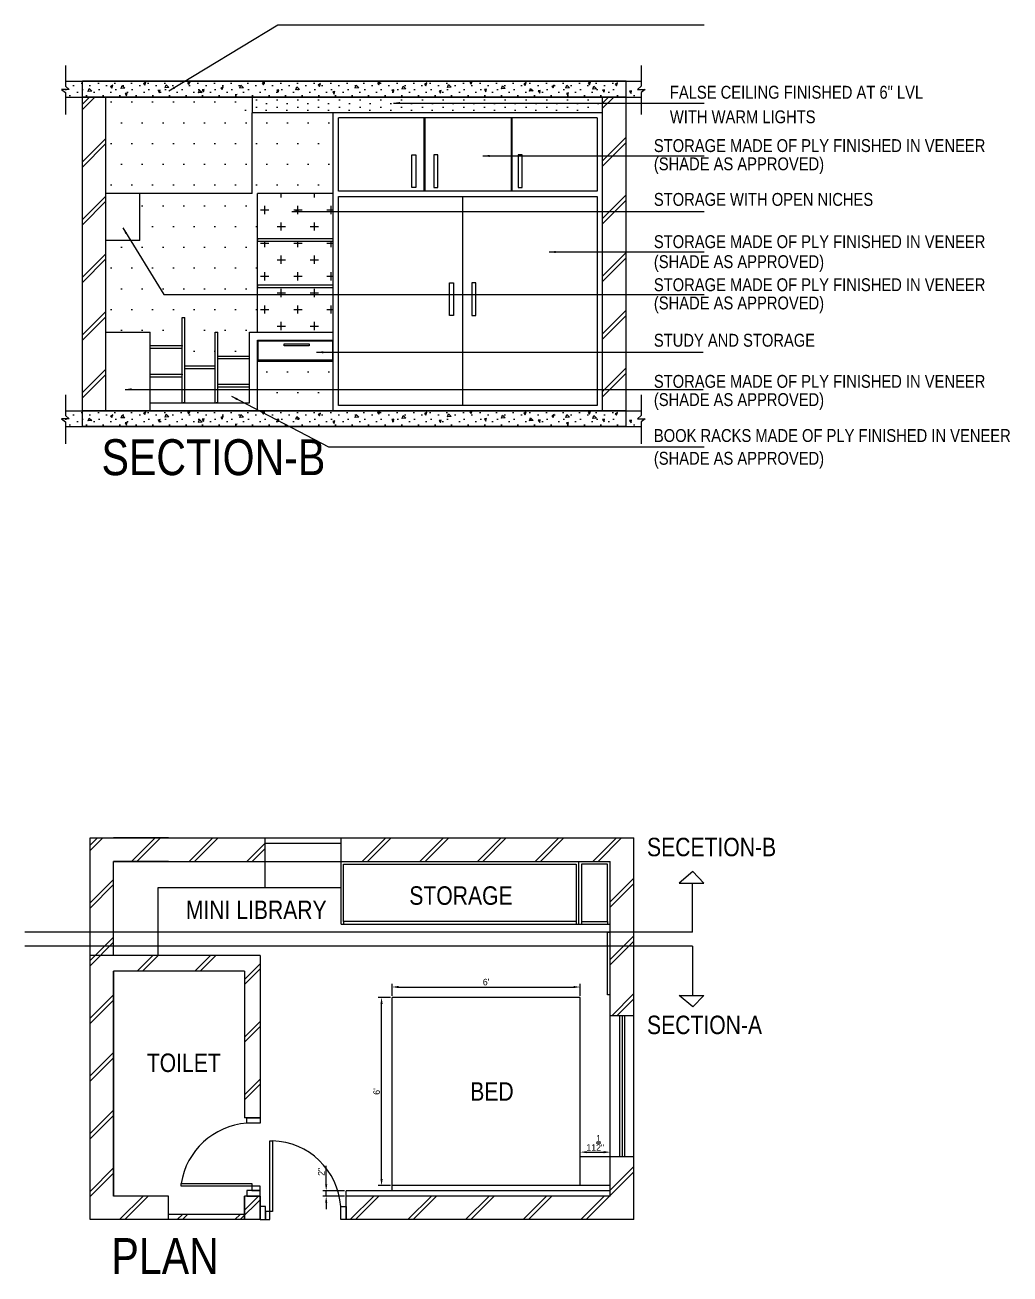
# Model space of a CAD drawing. Header units: millimetres. Extents: x 2862 to 4438, y 133 to 1198.
# Drawn here: x 2888 to 3264.9, y 234.4 to 712.1 of the extents above; entities that cross this region are included whole.
import ezdxf

# ---------------------------------------------------------------- set-up
doc = ezdxf.new("R2010")
doc.units = ezdxf.units.MM
doc.layers.add('TXT', color=7, linetype='Continuous', lineweight=25)
doc.styles.add('stylus BT', font='swissc.ttf')
doc.dimstyles.new('ISO-25', dxfattribs={"dimtxt": 2.5, "dimasz": 2.5, "dimexe": 1.25, "dimexo": 0.625, "dimtad": 1, "dimlunit": 4, "dimtxsty": 'Standard', "dimcen": 2.5, "dimadec": 0, "dimazin": 0, "dimtfac": 1, "dimtmove": 0, "dimatfit": 3, "dimfxl": 1, "dimarcsym": 0})
pattern_1 = [(0, (593.8116, 329.4964), (3.175, 6.35), [0, -6.35])]
pattern_2 = [(0, (584.0765, 330.833), (3.175, 6.35), [0, -6.35])]
pattern_3 = [(0, (585.95, 331.768), (3.175, 6.35), [0, -6.35])]
pattern_4 = [(0, (582.437, 333.372), (3.175, 6.35), [0, -6.35])]
pattern_5 = [(0, (585.649, 334.2406), (3.175, 6.35), [0, -6.35])]
pattern_6 = [(0, (593.8116, 203.4964), (3.175, 6.35), [0, -6.35])]
pattern_7 = [(0, (584.0765, 204.833), (3.175, 6.35), [0, -6.35])]
pattern_8 = [(0, (585.95, 205.768), (3.175, 6.35), [0, -6.35])]
pattern_9 = [(0, (582.437, 207.372), (3.175, 6.35), [0, -6.35])]
pattern_10 = [(0, (585.649, 208.2406), (3.175, 6.35), [0, -6.35])]

# ---------------------------------------------------------------- blocks, each defined once
blk = doc.blocks.new('DOOR')
for points in [[(2981.76, 285.3), (2982.76, 285.3), (2982.76, 258.24), (2981.76, 258.24)], [(2977.96, 255.15), (2980.11, 255.15), (2980.11, 260.22), (2977.96, 260.22)], [(2980.11, 255.15), (2981.76, 255.15), (2981.76, 258.24), (2980.11, 258.24)], [(3010.96, 255.15), (3008.82, 255.15), (3008.82, 260.22), (3010.96, 260.22)]]:
    blk.add_lwpolyline(points, close=True)
blk.add_arc((2981.92, 258.34), 26.97, 3.989, 88.206)
blk = doc.blocks.new('*D27')
at = {"color": 0, "lineweight": -2}
for p, q in [((3027.84, 340.15), (3023.22, 340.15)), ((3024.47, 270.65), (3024.47, 337.65)), ((3027.84, 268.15), (3023.22, 268.15))]:
    blk.add_line(p, q, dxfattribs=at)
at = {"color": 0}
for points in [[(3024.05, 337.65), (3024.88, 337.65), (3024.47, 340.15)], [(3024.05, 270.65), (3024.88, 270.65), (3024.47, 268.15)]]:
    blk.add_solid(points, dxfattribs=at)
at = {"layer": 'Defpoints', "color": 0}
for p in [(3024.47, 340.15), (3028.46, 340.15), (3028.46, 268.15)]:
    blk.add_point(p, dxfattribs=at)
at = {"color": 0, "insert": (3022.59, 304.15), "char_height": 2.5, "attachment_point": 5, "rotation": 90}
blk.add_mtext("6'", dxfattribs=at)
blk = doc.blocks.new('*D28')
at = {"color": 0, "lineweight": -2}
for p, q in [((3028.46, 340.77), (3028.46, 345.37)), ((3030.96, 344.12), (3097.96, 344.12)), ((3100.46, 340.77), (3100.46, 345.37))]:
    blk.add_line(p, q, dxfattribs=at)
at = {"color": 0}
for points in [[(3030.96, 344.54), (3030.96, 343.7), (3028.46, 344.12)], [(3097.96, 344.54), (3097.96, 343.7), (3100.46, 344.12)]]:
    blk.add_solid(points, dxfattribs=at)
at = {"layer": 'Defpoints', "color": 0}
for p in [(3100.46, 344.12), (3028.46, 340.15), (3100.46, 340.15)]:
    blk.add_point(p, dxfattribs=at)
at = {"color": 0, "insert": (3064.46, 346), "char_height": 2.5, "attachment_point": 5}
blk.add_mtext("6'", dxfattribs=at)
blk = doc.blocks.new('*D29')
at = {"color": 0, "lineweight": -2}
for p, q in [((3100.46, 279.77), (3100.46, 282.21)), ((3111.96, 279.77), (3111.96, 282.21)), ((3102.96, 280.96), (3109.46, 280.96))]:
    blk.add_line(p, q, dxfattribs=at)
at = {"color": 0}
for points in [[(3102.96, 281.37), (3102.96, 280.54), (3100.46, 280.96)], [(3109.46, 281.37), (3109.46, 280.54), (3111.96, 280.96)]]:
    blk.add_solid(points, dxfattribs=at)
at = {"layer": 'Defpoints', "color": 0}
for p in [(3100.46, 279.15), (3111.96, 280.96), (3111.96, 279.15)]:
    blk.add_point(p, dxfattribs=at)
at = {"color": 0, "insert": (3106.21, 284.5), "char_height": 2.5, "attachment_point": 5}
blk.add_mtext('11{\\H1.000000x;\\S1/2;}"', dxfattribs=at)
blk = doc.blocks.new('*D30')
at = {"color": 0, "lineweight": -2}
for p, q in [((3003.28, 268.65), (3003.28, 275.73)), ((3010.34, 266.15), (3002.03, 266.15)), ((3010.34, 264.15), (3002.03, 264.15)), ((3003.28, 264.15), (3003.28, 266.15)), ((3003.28, 261.65), (3003.28, 259.15))]:
    blk.add_line(p, q, dxfattribs=at)
at = {"color": 0}
for points in [[(3002.86, 268.65), (3003.69, 268.65), (3003.28, 266.15)], [(3002.86, 261.65), (3003.69, 261.65), (3003.28, 264.15)]]:
    blk.add_solid(points, dxfattribs=at)
at = {"layer": 'Defpoints', "color": 0}
for p in [(3003.28, 266.15), (3010.96, 266.15), (3010.96, 264.15)]:
    blk.add_point(p, dxfattribs=at)
at = {"color": 0, "insert": (3001.4, 273.44), "char_height": 2.5, "attachment_point": 5, "rotation": 90}
blk.add_mtext('2"', dxfattribs=at)

msp = doc.modelspace()

# ---------------------------------------------------------------- hatches: boundary and pattern name
h = msp.add_hatch()
h.set_pattern_fill('DOTS', color=256, scale=4, style=0)
h.set_pattern_definition(pattern_3)
h.paths.add_polyline_path([(2903.567, 693.334), (2903.567, 688.653), (2904.927, 687.39), (2902.005, 687.39), (2902.081, 687.334), (3115.948, 687.334), (3115.948, 689.046), (3117.511, 690.193), (3114.588, 690.193), (3115.948, 691.455), (3115.948, 693.334)])
h = msp.add_hatch()
h.set_pattern_fill('DOTS', color=256, scale=4, style=0)
h.set_pattern_definition(pattern_3)
h.paths.add_polyline_path([(2903.567, 693.334), (2903.567, 688.653), (2904.927, 687.39), (2902.005, 687.39), (2902.081, 687.334), (3115.948, 687.334), (3115.948, 689.046), (3117.511, 690.193), (3114.588, 690.193), (3115.948, 691.455), (3115.948, 693.334)])
h = msp.add_hatch()
h.set_pattern_fill('DOTS', color=256, scale=4, style=0)
h.set_pattern_definition(pattern_5)
h.paths.add_polyline_path([(2903.567, 695.807), (2903.567, 689.807), (3115.647, 689.807), (3115.647, 691.519), (3117.21, 692.665), (3114.287, 692.665), (3115.647, 693.928), (3115.647, 695.807)])
h = msp.add_hatch()
h.set_pattern_fill('DOTS', color=256, scale=4, style=0)
h.set_pattern_definition(pattern_5)
h.paths.add_polyline_path([(2903.567, 695.807), (2903.567, 689.807), (3115.647, 689.807), (3115.647, 691.519), (3117.21, 692.665), (3114.287, 692.665), (3115.647, 693.928), (3115.647, 695.807)])
h = msp.add_hatch()
h.set_pattern_fill('DOTS', color=256, scale=4, style=0)
h.set_pattern_definition(pattern_4)
h.paths.add_polyline_path([(2903.567, 694.938), (2903.567, 688.938), (3112.435, 688.938), (3112.435, 690.65), (3113.998, 691.797), (3111.075, 691.797), (3112.435, 693.059), (3112.435, 694.938)])
h = msp.add_hatch()
h.set_pattern_fill('DOTS', color=256, scale=4, style=0)
h.set_pattern_definition(pattern_4)
h.paths.add_polyline_path([(2903.567, 694.938), (2903.567, 688.938), (3112.435, 688.938), (3112.435, 690.65), (3113.998, 691.797), (3111.075, 691.797), (3112.435, 693.059), (3112.435, 694.938)])
h = msp.add_hatch()
h.set_pattern_fill('DOTS', color=256, scale=4, style=0)
h.set_pattern_definition(pattern_2)
h.paths.add_polyline_path([(2903.567, 692.399), (2903.567, 688.653), (2904.927, 687.39), (2902.005, 687.39), (2903.356, 686.399), (3114.075, 686.399), (3114.075, 688.111), (3115.637, 689.257), (3112.715, 689.257), (3114.075, 690.52), (3114.075, 692.399)])
h = msp.add_hatch()
h.set_pattern_fill('DOTS', color=256, scale=4, style=0)
h.set_pattern_definition(pattern_2)
h.paths.add_polyline_path([(2903.567, 692.399), (2903.567, 688.653), (2904.927, 687.39), (2902.005, 687.39), (2903.356, 686.399), (3114.075, 686.399), (3114.075, 688.111), (3115.637, 689.257), (3112.715, 689.257), (3114.075, 690.52), (3114.075, 692.399)])
h = msp.add_hatch()
h.set_pattern_fill('DOTS', color=256, scale=4, style=0)
h.set_pattern_definition(pattern_1)
h.paths.add_polyline_path([(3123.81, 685.063), (3123.81, 686.774), (3125.372, 687.921), (3122.45, 687.921), (3123.81, 689.183), (3123.81, 691.063), (2903.567, 691.063), (2903.567, 689.183), (2904.927, 687.921), (2902.005, 687.921), (2903.567, 686.774), (2903.567, 685.063)])
h = msp.add_hatch()
h.set_pattern_fill('DOTS', color=256, scale=4, style=0)
h.set_pattern_definition(pattern_1)
h.paths.add_polyline_path([(3123.81, 685.063), (3123.81, 686.774), (3125.372, 687.921), (3122.45, 687.921), (3123.81, 689.183), (3123.81, 691.063), (2903.567, 691.063), (2903.567, 689.183), (2904.927, 687.921), (2902.005, 687.921), (2903.567, 686.774), (2903.567, 685.063)])
h = msp.add_hatch()
h.set_pattern_fill('JIS_LC_8A', color=256, scale=2, style=0)
h.paths.add_polyline_path([(2918.993, 684.532), (2909.993, 684.532), (2909.993, 564.532), (2918.993, 564.532)])
h.paths.add_polyline_path([(3117.993, 684.532), (3108.993, 684.532), (3108.993, 564.532), (3117.993, 564.532)])
h = msp.add_hatch()
h.set_pattern_fill('DOTS', color=256, scale=5, style=0)
h.paths.add_polyline_path([(2974.993, 647.588), (2974.993, 678.532), (2974.993, 684.532), (2918.993, 684.532), (2918.993, 647.588)])
h.paths.add_polyline_path([(2976.993, 647.588), (3005.993, 647.588), (3005.993, 678.532), (2974.993, 678.532), (2974.993, 647.588), (2931.993, 647.588), (2931.993, 629.588), (2918.993, 629.588), (2918.993, 594.532), (2935.993, 594.532), (2935.993, 589.335), (2948.16, 589.335), (2948.16, 600.236), (2949.16, 600.236), (2949.16, 581.62), (2960.827, 581.62), (2960.827, 594.532), (2961.827, 594.532), (2961.827, 585.335), (2973.993, 585.335), (2973.993, 594.532), (2976.993, 594.532)])
h = msp.add_hatch()
h.set_pattern_fill('DOTS', color=256, scale=5, style=0)
h.set_pattern_definition([(0, (0, 0.873), (3.96875, 7.9375), [0, -7.9375])])
h.paths.add_polyline_path([(3108.993, 685.405), (2974.993, 685.405), (2974.993, 679.405), (3005.993, 679.405), (3108.993, 679.405)])
h = msp.add_hatch()
h.set_pattern_fill('DOTS', color=256, scale=5, style=0)
h.set_pattern_definition([(0, (3.825, -0.534), (3.96875, 7.9375), [0, -7.9375])])
h.paths.add_polyline_path([(3112.819, 683.998), (2978.819, 683.998), (2978.819, 677.998), (3009.819, 677.998), (3112.819, 677.998)])
h = msp.add_hatch()
h.set_pattern_fill('DOTS', color=256, scale=5, style=0)
h.set_pattern_definition([(0, (-4.172, -3.147), (3.96875, 7.9375), [0, -7.9375])])
h.paths.add_polyline_path([(3104.821, 681.385), (2970.821, 681.385), (2970.821, 675.385), (3001.821, 675.385), (3104.821, 675.385)])
h = msp.add_hatch()
h.set_pattern_fill('DOTS', color=256, scale=5, style=0)
h.set_pattern_definition([(0, (0, -1.941), (3.96875, 7.9375), [0, -7.9375])])
h.paths.add_polyline_path([(3108.993, 682.591), (2974.993, 682.591), (2974.993, 676.591), (3005.993, 676.591), (3108.993, 676.591)])
h = msp.add_hatch()
h.set_pattern_fill('CROSS', color=256, style=0)
h.paths.add_polyline_path([(3005.993, 647.588), (2976.993, 647.588), (2976.993, 630.403), (3005.993, 630.403)])
h.paths.add_polyline_path([(3005.993, 629.403), (2976.993, 629.403), (2976.993, 612.718), (3005.993, 612.718)])
h.paths.add_polyline_path([(3005.993, 611.718), (2976.993, 611.718), (2976.993, 594.532), (3005.993, 594.532)])
h = msp.add_hatch()
h.set_pattern_fill('DOTS', color=256, scale=5, style=0)
h.paths.add_polyline_path([(2976.993, 583.545), (2976.993, 564.532), (3005.993, 564.532), (3005.993, 583.545)])
h = msp.add_hatch()
h.set_pattern_fill('DOTS', color=256, scale=4, style=0)
h.set_pattern_definition(pattern_10)
h.paths.add_polyline_path([(2903.567, 569.807), (2903.567, 563.807), (3115.647, 563.807), (3115.647, 565.519), (3117.21, 566.665), (3114.287, 566.665), (3115.647, 567.928), (3115.647, 569.807)])
h = msp.add_hatch()
h.set_pattern_fill('DOTS', color=256, scale=4, style=0)
h.set_pattern_definition(pattern_10)
h.paths.add_polyline_path([(2903.567, 569.807), (2903.567, 563.807), (3115.647, 563.807), (3115.647, 565.519), (3117.21, 566.665), (3114.287, 566.665), (3115.647, 567.928), (3115.647, 569.807)])
h = msp.add_hatch()
h.set_pattern_fill('DOTS', color=256, scale=4, style=0)
h.set_pattern_definition(pattern_9)
h.paths.add_polyline_path([(2903.567, 568.938), (2903.567, 562.938), (3112.435, 562.938), (3112.435, 564.65), (3113.998, 565.797), (3111.075, 565.797), (3112.435, 567.059), (3112.435, 568.938)])
h = msp.add_hatch()
h.set_pattern_fill('DOTS', color=256, scale=4, style=0)
h.set_pattern_definition(pattern_9)
h.paths.add_polyline_path([(2903.567, 568.938), (2903.567, 562.938), (3112.435, 562.938), (3112.435, 564.65), (3113.998, 565.797), (3111.075, 565.797), (3112.435, 567.059), (3112.435, 568.938)])
h = msp.add_hatch()
h.set_pattern_fill('DOTS', color=256, scale=4, style=0)
h.set_pattern_definition(pattern_8)
h.paths.add_polyline_path([(2903.567, 567.334), (2903.567, 562.653), (2904.927, 561.39), (2902.005, 561.39), (2902.081, 561.334), (3115.948, 561.334), (3115.948, 563.046), (3117.511, 564.193), (3114.588, 564.193), (3115.948, 565.455), (3115.948, 567.334)])
h = msp.add_hatch()
h.set_pattern_fill('DOTS', color=256, scale=4, style=0)
h.set_pattern_definition(pattern_8)
h.paths.add_polyline_path([(2903.567, 567.334), (2903.567, 562.653), (2904.927, 561.39), (2902.005, 561.39), (2902.081, 561.334), (3115.948, 561.334), (3115.948, 563.046), (3117.511, 564.193), (3114.588, 564.193), (3115.948, 565.455), (3115.948, 567.334)])
h = msp.add_hatch()
h.set_pattern_fill('DOTS', color=256, scale=4, style=0)
h.set_pattern_definition(pattern_7)
h.paths.add_polyline_path([(2903.567, 566.399), (2903.567, 562.653), (2904.927, 561.39), (2902.005, 561.39), (2903.356, 560.399), (3114.075, 560.399), (3114.075, 562.111), (3115.637, 563.257), (3112.715, 563.257), (3114.075, 564.52), (3114.075, 566.399)])
h = msp.add_hatch()
h.set_pattern_fill('DOTS', color=256, scale=4, style=0)
h.set_pattern_definition(pattern_7)
h.paths.add_polyline_path([(2903.567, 566.399), (2903.567, 562.653), (2904.927, 561.39), (2902.005, 561.39), (2903.356, 560.399), (3114.075, 560.399), (3114.075, 562.111), (3115.637, 563.257), (3112.715, 563.257), (3114.075, 564.52), (3114.075, 566.399)])
h = msp.add_hatch()
h.set_pattern_fill('DOTS', color=256, scale=4, style=0)
h.set_pattern_definition(pattern_6)
h.paths.add_polyline_path([(3123.81, 559.063), (3123.81, 560.774), (3125.372, 561.921), (3122.45, 561.921), (3123.81, 563.183), (3123.81, 565.063), (2903.567, 565.063), (2903.567, 563.183), (2904.927, 561.921), (2902.005, 561.921), (2903.567, 560.774), (2903.567, 559.063)])
h = msp.add_hatch()
h.set_pattern_fill('DOTS', color=256, scale=4, style=0)
h.set_pattern_definition(pattern_6)
h.paths.add_polyline_path([(3123.81, 559.063), (3123.81, 560.774), (3125.372, 561.921), (3122.45, 561.921), (3123.81, 563.183), (3123.81, 565.063), (2903.567, 565.063), (2903.567, 563.183), (2904.927, 561.921), (2902.005, 561.921), (2903.567, 560.774), (2903.567, 559.063)])
h = msp.add_hatch()
h.set_pattern_fill('JIS_LC_8A', color=256, scale=2, style=0)
h.set_pattern_definition([(45, (2.969, -128.985), (-11.030866, 11.030866), []), (45, (4.969, -128.985), (-11.030866, 11.030866), [])])
h.paths.add_polyline_path([(2979.962, 401.149), (2912.962, 401.149), (2912.962, 359.203), (2921.962, 359.203), (2921.962, 392.149), (2979.962, 392.149)])
h.paths.add_polyline_path([(3120.962, 401.149), (3008.962, 401.149), (3008.962, 392.149), (3111.962, 392.149), (3111.962, 359.203), (3120.962, 359.203)])
h.paths.add_polyline_path([(2921.962, 359.203), (2912.962, 359.203), (2912.962, 356.149), (2921.962, 356.149)])
h.paths.add_polyline_path([(2977.962, 356.149), (2912.962, 356.149), (2912.962, 255.149), (2942.962, 255.149), (2942.962, 264.149), (2921.962, 264.149), (2921.962, 350.149), (2971.962, 350.149), (2971.962, 294.149), (2977.962, 294.149)])
h.paths.add_polyline_path([(2971.962, 257.149), (2942.962, 257.149), (2942.962, 255.149), (2971.962, 255.149)])
h.paths.add_polyline_path([(2977.962, 264.149), (2971.962, 264.149), (2971.962, 255.149), (2977.962, 255.149)])
h.paths.add_polyline_path([(3120.962, 279.149), (3111.962, 279.149), (3111.962, 264.149), (3010.962, 264.149), (3010.962, 255.149), (3120.962, 255.149)])
h.paths.add_polyline_path([(3120.962, 359.203), (3111.962, 359.203), (3111.962, 333.149), (3120.962, 333.149)])

# ---------------------------------------------------------------- linework, layer by layer
for p, q in [((2903.567, 696.631), (2903.567, 688.653)), ((2903.567, 696.631), (2903.567, 688.653)), ((3123.81, 696.631), (3123.81, 688.653)), ((3123.81, 696.631), (3123.81, 688.653)), ((2903.567, 690.532), (3123.81, 690.532)), ((2903.567, 690.532), (3123.81, 690.532)), ((2903.567, 688.653), (2904.927, 687.39)), ((2903.567, 688.653), (2904.927, 687.39)), ((2909.993, 558.532), (2909.993, 690.532)), ((3117.993, 690.532), (2909.993, 690.532)), ((2909.993, 690.532), (3117.993, 690.532)), ((2920.754, 688.506), (2921.264, 687.909)), ((2920.754, 688.506), (2921.264, 687.909)), ((2921.684, 689.015), (2920.776, 688.484)), ((2921.684, 689.015), (2920.776, 688.484)), ((2921.264, 687.909), (2921.684, 689.015)), ((2921.264, 687.909), (2921.684, 689.015)), ((2924.813, 687.802), (2925.214, 688.883)), ((2924.813, 687.802), (2925.214, 688.883)), ((2925.214, 688.883), (2926.216, 687.882)), ((2925.214, 688.883), (2926.216, 687.882)), ((2933.353, 689.637), (2933.862, 689.04)), ((2933.353, 689.637), (2933.862, 689.04)), ((2934.283, 690.145), (2933.375, 689.615)), ((2934.283, 690.145), (2933.375, 689.615)), ((2933.862, 689.04), (2934.283, 690.145)), ((2933.862, 689.04), (2934.283, 690.145)), ((2943.109, 688.206), (2941.585, 688.085)), ((2943.109, 688.206), (2941.585, 688.085)), ((2941.706, 688.125), (2942.107, 689.207)), ((2941.706, 688.125), (2942.107, 689.207)), ((2942.107, 689.207), (2943.109, 688.206)), ((2942.107, 689.207), (2943.109, 688.206)), ((2950.246, 689.96), (2950.755, 689.363)), ((2950.246, 689.96), (2950.755, 689.363)), ((2951.176, 690.469), (2950.268, 689.938)), ((2951.176, 690.469), (2950.268, 689.938)), ((2950.755, 689.363), (2951.176, 690.469)), ((2950.755, 689.363), (2951.176, 690.469)), ((2962.935, 687.958), (2963.444, 687.361)), ((2962.935, 687.958), (2963.444, 687.361)), ((2963.865, 688.466), (2962.957, 687.936)), ((2963.865, 688.466), (2962.957, 687.936)), ((2963.444, 687.361), (2963.865, 688.466)), ((2963.444, 687.361), (2963.865, 688.466)), ((2971.667, 688.059), (2970.144, 687.939)), ((2971.667, 688.059), (2970.144, 687.939)), ((2970.264, 687.979), (2970.665, 689.06)), ((2970.264, 687.979), (2970.665, 689.06)), ((2970.665, 689.06), (2971.667, 688.059)), ((2970.665, 689.06), (2971.667, 688.059)), ((2978.804, 689.814), (2979.313, 689.217)), ((2978.804, 689.814), (2979.313, 689.217)), ((2979.734, 690.322), (2978.826, 689.792)), ((2979.734, 690.322), (2978.826, 689.792)), ((2979.313, 689.217), (2979.734, 690.322)), ((2979.313, 689.217), (2979.734, 690.322)), ((2991.659, 687.3), (2992.06, 688.381)), ((2991.659, 687.3), (2992.06, 688.381)), ((2992.06, 688.381), (2993.062, 687.38)), ((2992.06, 688.381), (2993.062, 687.38)), ((3000.199, 689.134), (3000.708, 688.537)), ((3000.199, 689.134), (3000.708, 688.537)), ((3001.129, 689.643), (3000.221, 689.112)), ((3001.129, 689.643), (3000.221, 689.112)), ((3000.708, 688.537), (3001.129, 689.643)), ((3000.708, 688.537), (3001.129, 689.643)), ((3015.722, 688.058), (3014.198, 687.938)), ((3015.722, 688.058), (3014.198, 687.938)), ((3014.319, 687.978), (3014.72, 689.059)), ((3014.319, 687.978), (3014.72, 689.059)), ((3014.72, 689.059), (3015.722, 688.058)), ((3014.72, 689.059), (3015.722, 688.058)), ((3022.858, 689.813), (3023.368, 689.215)), ((3022.858, 689.813), (3023.368, 689.215)), ((3023.788, 690.321), (3022.881, 689.79)), ((3023.788, 690.321), (3022.881, 689.79)), ((3023.368, 689.215), (3023.788, 690.321)), ((3023.368, 689.215), (3023.788, 690.321)), ((3032.347, 687.628), (3032.748, 688.709)), ((3032.347, 687.628), (3032.748, 688.709)), ((3032.748, 688.709), (3033.751, 687.708)), ((3032.748, 688.709), (3033.751, 687.708)), ((3040.887, 689.462), (3041.396, 688.865)), ((3040.887, 689.462), (3041.396, 688.865)), ((3041.817, 689.971), (3040.909, 689.44)), ((3041.817, 689.971), (3040.909, 689.44)), ((3041.396, 688.865), (3041.817, 689.971)), ((3041.396, 688.865), (3041.817, 689.971)), ((3051.089, 688.296), (3049.565, 688.176)), ((3051.089, 688.296), (3049.565, 688.176)), ((3049.686, 688.216), (3050.086, 689.297)), ((3049.686, 688.216), (3050.086, 689.297)), ((3050.086, 689.297), (3051.089, 688.296)), ((3050.086, 689.297), (3051.089, 688.296)), ((3058.225, 690.051), (3058.735, 689.454)), ((3058.225, 690.051), (3058.735, 689.454)), ((3059.155, 690.559), (3058.248, 690.029)), ((3059.155, 690.559), (3058.248, 690.029)), ((3058.735, 689.454), (3059.155, 690.559)), ((3058.735, 689.454), (3059.155, 690.559)), ((3070.306, 687.712), (3070.707, 688.793)), ((3070.306, 687.712), (3070.707, 688.793)), ((3070.707, 688.793), (3071.709, 687.792)), ((3070.707, 688.793), (3071.709, 687.792)), ((3078.846, 689.546), (3079.355, 688.949)), ((3078.846, 689.546), (3079.355, 688.949)), ((3079.776, 690.055), (3078.868, 689.524)), ((3079.776, 690.055), (3078.868, 689.524)), ((3079.355, 688.949), (3079.776, 690.055)), ((3079.355, 688.949), (3079.776, 690.055)), ((3089.596, 688.589), (3090.105, 687.992)), ((3089.596, 688.589), (3090.105, 687.992)), ((3090.526, 689.098), (3089.618, 688.567)), ((3090.526, 689.098), (3089.618, 688.567)), ((3090.105, 687.992), (3090.526, 689.098)), ((3090.105, 687.992), (3090.526, 689.098)), ((3096.333, 688.073), (3094.81, 687.953)), ((3096.333, 688.073), (3094.81, 687.953)), ((3094.93, 687.993), (3095.331, 689.074)), ((3094.93, 687.993), (3095.331, 689.074)), ((3095.331, 689.074), (3096.333, 688.073)), ((3095.331, 689.074), (3096.333, 688.073)), ((3103.47, 689.827), (3103.979, 689.23)), ((3103.47, 689.827), (3103.979, 689.23)), ((3104.4, 690.336), (3103.492, 689.805)), ((3104.4, 690.336), (3103.492, 689.805)), ((3103.979, 689.23), (3104.4, 690.336)), ((3103.979, 689.23), (3104.4, 690.336)), ((3105.262, 687.58), (3105.663, 688.661)), ((3105.262, 687.58), (3105.663, 688.661)), ((3105.663, 688.661), (3106.665, 687.66)), ((3105.663, 688.661), (3106.665, 687.66)), ((3113.802, 689.414), (3114.311, 688.817)), ((3113.802, 689.414), (3114.311, 688.817)), ((3114.732, 689.923), (3113.824, 689.392)), ((3114.732, 689.923), (3113.824, 689.392)), ((3114.311, 688.817), (3114.732, 689.923)), ((3114.311, 688.817), (3114.732, 689.923)), ((3117.993, 558.532), (3117.993, 690.532)), ((3123.81, 688.653), (3122.45, 687.39)), ((3123.81, 688.653), (3122.45, 687.39)), ((2904.927, 687.39), (2902.005, 687.39)), ((2902.005, 687.39), (2903.567, 686.244)), ((2904.927, 687.39), (2902.005, 687.39)), ((2902.005, 687.39), (2903.567, 686.244)), ((2903.567, 686.244), (2903.567, 677.862)), ((2903.567, 686.244), (2903.567, 677.862)), ((2903.567, 684.532), (3123.81, 684.532)), ((3117.993, 684.532), (2909.993, 684.532)), ((2913.618, 686.752), (2912.094, 686.632)), ((2913.618, 686.752), (2912.094, 686.632)), ((2912.214, 686.672), (2912.615, 687.753)), ((2912.214, 686.672), (2912.615, 687.753)), ((2912.615, 687.753), (2913.618, 686.752)), ((2912.615, 687.753), (2913.618, 686.752)), ((2918.993, 564.532), (2918.993, 684.532)), ((2926.216, 687.882), (2924.693, 687.762)), ((2926.216, 687.882), (2924.693, 687.762)), ((2927.098, 686.006), (2926.328, 685.852)), ((2927.098, 686.006), (2926.328, 685.852)), ((2926.335, 685.849), (2926.897, 685.023)), ((2926.335, 685.849), (2926.897, 685.023)), ((2926.897, 685.023), (2927.098, 686.006)), ((2926.897, 685.023), (2927.098, 686.006)), ((2939.696, 687.136), (2938.926, 686.982)), ((2939.696, 687.136), (2938.926, 686.982)), ((2938.933, 686.979), (2939.496, 686.153)), ((2938.933, 686.979), (2939.496, 686.153)), ((2939.496, 686.153), (2939.696, 687.136)), ((2939.496, 686.153), (2939.696, 687.136)), ((2955.799, 686.203), (2954.275, 686.083)), ((2955.799, 686.203), (2954.275, 686.083)), ((2954.395, 686.123), (2954.796, 687.204)), ((2954.395, 686.123), (2954.796, 687.204)), ((2954.796, 687.204), (2955.799, 686.203)), ((2954.796, 687.204), (2955.799, 686.203)), ((2956.589, 687.459), (2955.819, 687.306)), ((2956.589, 687.459), (2955.819, 687.306)), ((2955.826, 687.302), (2956.388, 686.476)), ((2955.826, 687.302), (2956.388, 686.476)), ((2956.388, 686.476), (2956.589, 687.459)), ((2956.388, 686.476), (2956.589, 687.459)), ((2969.279, 685.457), (2968.509, 685.303)), ((2969.279, 685.457), (2968.509, 685.303)), ((2974.993, 684.532), (2974.993, 678.532)), ((2985.148, 687.313), (2984.377, 687.159)), ((2985.148, 687.313), (2984.377, 687.159)), ((2984.384, 687.156), (2984.947, 686.33)), ((2984.384, 687.156), (2984.947, 686.33)), ((2984.947, 686.33), (2985.148, 687.313)), ((2984.947, 686.33), (2985.148, 687.313)), ((2993.062, 687.38), (2991.539, 687.26)), ((2993.062, 687.38), (2991.539, 687.26)), ((3006.543, 686.634), (3005.772, 686.48)), ((3006.543, 686.634), (3005.772, 686.48)), ((3005.779, 686.477), (3006.342, 685.651)), ((3005.779, 686.477), (3006.342, 685.651)), ((3006.342, 685.651), (3006.543, 686.634)), ((3006.342, 685.651), (3006.543, 686.634)), ((3029.202, 687.312), (3028.432, 687.158)), ((3029.202, 687.312), (3028.432, 687.158)), ((3028.439, 687.155), (3029.001, 686.329)), ((3028.439, 687.155), (3029.001, 686.329)), ((3029.001, 686.329), (3029.202, 687.312)), ((3029.001, 686.329), (3029.202, 687.312)), ((3033.751, 687.708), (3032.227, 687.588)), ((3033.751, 687.708), (3032.227, 687.588)), ((3047.231, 686.962), (3046.461, 686.808)), ((3047.231, 686.962), (3046.461, 686.808)), ((3046.467, 686.805), (3047.03, 685.979)), ((3046.467, 686.805), (3047.03, 685.979)), ((3047.03, 685.979), (3047.231, 686.962)), ((3047.03, 685.979), (3047.231, 686.962)), ((3064.569, 687.55), (3063.799, 687.396)), ((3064.569, 687.55), (3063.799, 687.396)), ((3063.806, 687.393), (3064.368, 686.567)), ((3063.806, 687.393), (3064.368, 686.567)), ((3064.368, 686.567), (3064.569, 687.55)), ((3064.368, 686.567), (3064.569, 687.55)), ((3071.709, 687.792), (3070.186, 687.672)), ((3071.709, 687.792), (3070.186, 687.672)), ((3082.459, 686.835), (3080.935, 686.714)), ((3082.459, 686.835), (3080.935, 686.714)), ((3081.056, 686.754), (3081.457, 687.836)), ((3081.056, 686.754), (3081.457, 687.836)), ((3081.457, 687.836), (3082.459, 686.835)), ((3081.457, 687.836), (3082.459, 686.835)), ((3085.19, 687.046), (3084.42, 686.892)), ((3085.19, 687.046), (3084.42, 686.892)), ((3084.426, 686.889), (3084.989, 686.063)), ((3084.426, 686.889), (3084.989, 686.063)), ((3084.989, 686.063), (3085.19, 687.046)), ((3084.989, 686.063), (3085.19, 687.046)), ((3095.939, 686.088), (3095.169, 685.935)), ((3095.939, 686.088), (3095.169, 685.935)), ((3095.176, 685.931), (3095.738, 685.105)), ((3095.176, 685.931), (3095.738, 685.105)), ((3095.738, 685.105), (3095.939, 686.088)), ((3095.738, 685.105), (3095.939, 686.088)), ((3106.665, 687.66), (3105.142, 687.54)), ((3106.665, 687.66), (3105.142, 687.54)), ((3108.993, 564.532), (3108.993, 684.532)), ((3109.814, 687.327), (3109.043, 687.173)), ((3109.814, 687.327), (3109.043, 687.173)), ((3109.05, 687.169), (3109.613, 686.343)), ((3109.05, 687.169), (3109.613, 686.343)), ((3109.613, 686.343), (3109.814, 687.327)), ((3109.613, 686.343), (3109.814, 687.327)), ((3120.146, 686.914), (3119.375, 686.76)), ((3120.146, 686.914), (3119.375, 686.76)), ((3119.382, 686.757), (3119.945, 685.931)), ((3119.382, 686.757), (3119.945, 685.931)), ((3119.945, 685.931), (3120.146, 686.914)), ((3119.945, 685.931), (3120.146, 686.914)), ((3122.45, 687.39), (3125.372, 687.39)), ((3122.45, 687.39), (3125.372, 687.39)), ((3125.372, 687.39), (3123.81, 686.244)), ((3125.372, 687.39), (3123.81, 686.244)), ((3123.81, 686.244), (3123.81, 677.862)), ((3123.81, 686.244), (3123.81, 677.862)), ((3005.993, 678.532), (2974.993, 678.532)), ((2974.993, 647.588), (2974.993, 678.532)), ((3005.993, 564.532), (3005.993, 678.532)), ((3108.993, 678.532), (3005.993, 678.532)), ((3106.993, 676.532), (3007.993, 676.532)), ((3040.693, 676.532), (3040.693, 648.532)), ((3040.993, 676.532), (3040.993, 648.532)), ((3073.993, 676.532), (3073.993, 648.532)), ((3074.293, 676.532), (3074.293, 648.532)), ((2974.993, 647.588), (2918.993, 647.588)), ((2931.993, 629.588), (2931.993, 647.588)), ((2976.993, 594.532), (2976.993, 647.588)), ((3005.993, 647.588), (2976.993, 647.588)), ((3055.493, 646.532), (3055.493, 566.532)), ((2931.993, 629.588), (2918.993, 629.588)), ((2976.993, 630.403), (3005.993, 630.403)), ((2976.993, 629.403), (3005.993, 629.403)), ((2976.993, 612.718), (3005.993, 612.718)), ((2976.993, 611.718), (3005.993, 611.718)), ((2948.16, 567.532), (2948.16, 600.236)), ((2948.16, 600.236), (2949.16, 600.236)), ((2949.16, 567.532), (2949.16, 600.236)), ((2918.993, 594.532), (2935.993, 594.532)), ((2935.993, 564.532), (2935.993, 594.532)), ((2960.827, 567.532), (2960.827, 594.532)), ((2960.827, 567.532), (2960.827, 594.532)), ((2960.827, 594.532), (2961.827, 594.532)), ((2961.827, 567.532), (2961.827, 594.532)), ((2973.993, 567.532), (2973.993, 594.532)), ((2973.993, 594.532), (3005.993, 594.532)), ((2948.16, 589.335), (2935.993, 589.335)), ((2948.16, 588.335), (2935.993, 588.335)), ((2976.993, 564.532), (2976.993, 591.545)), ((2976.993, 591.545), (3005.993, 591.545)), ((2973.993, 585.335), (2961.827, 585.335)), ((2973.993, 584.335), (2961.827, 584.335)), ((2976.993, 583.545), (3005.993, 583.545)), ((2948.16, 578.433), (2935.993, 578.433)), ((2960.827, 581.62), (2949.16, 581.62)), ((2960.827, 580.62), (2949.16, 580.62)), ((2948.16, 577.433), (2935.993, 577.433)), ((2973.993, 574.585), (2961.827, 574.585)), ((2973.993, 573.585), (2961.827, 573.585)), ((2903.567, 570.631), (2903.567, 562.653)), ((2903.567, 570.631), (2903.567, 562.653)), ((3123.81, 570.631), (3123.81, 562.653)), ((3123.81, 570.631), (3123.81, 562.653)), ((2903.567, 564.532), (3123.81, 564.532)), ((2903.567, 564.532), (3123.81, 564.532)), ((3117.993, 564.532), (2909.993, 564.532)), ((2909.993, 564.532), (3117.993, 564.532)), ((2934.283, 564.145), (2933.375, 563.615)), ((2934.283, 564.145), (2933.375, 563.615)), ((2933.862, 563.04), (2934.283, 564.145)), ((2933.862, 563.04), (2934.283, 564.145)), ((2935.993, 567.532), (2973.993, 567.532)), ((2935.993, 564.532), (2976.993, 564.532)), ((2950.246, 563.96), (2950.755, 563.363)), ((2950.246, 563.96), (2950.755, 563.363)), ((2951.176, 564.469), (2950.268, 563.938)), ((2951.176, 564.469), (2950.268, 563.938)), ((2950.755, 563.363), (2951.176, 564.469)), ((2950.755, 563.363), (2951.176, 564.469)), ((2978.804, 563.814), (2979.313, 563.217)), ((2978.804, 563.814), (2979.313, 563.217)), ((2979.734, 564.322), (2978.826, 563.792)), ((2979.734, 564.322), (2978.826, 563.792)), ((2979.313, 563.217), (2979.734, 564.322)), ((2979.313, 563.217), (2979.734, 564.322)), ((3022.858, 563.813), (3023.368, 563.215)), ((3022.858, 563.813), (3023.368, 563.215)), ((3023.788, 564.321), (3022.881, 563.79)), ((3023.788, 564.321), (3022.881, 563.79)), ((3023.368, 563.215), (3023.788, 564.321)), ((3023.368, 563.215), (3023.788, 564.321)), ((3041.817, 563.971), (3040.909, 563.44)), ((3041.817, 563.971), (3040.909, 563.44)), ((3041.396, 562.865), (3041.817, 563.971)), ((3041.396, 562.865), (3041.817, 563.971)), ((3058.225, 564.051), (3058.735, 563.454)), ((3058.225, 564.051), (3058.735, 563.454)), ((3059.155, 564.559), (3058.248, 564.029)), ((3059.155, 564.559), (3058.248, 564.029)), ((3058.735, 563.454), (3059.155, 564.559)), ((3058.735, 563.454), (3059.155, 564.559)), ((3079.776, 564.055), (3078.868, 563.524)), ((3079.776, 564.055), (3078.868, 563.524)), ((3079.355, 562.949), (3079.776, 564.055)), ((3079.355, 562.949), (3079.776, 564.055)), ((3103.47, 563.827), (3103.979, 563.23)), ((3103.47, 563.827), (3103.979, 563.23)), ((3104.4, 564.336), (3103.492, 563.805)), ((3104.4, 564.336), (3103.492, 563.805)), ((3103.979, 563.23), (3104.4, 564.336)), ((3103.979, 563.23), (3104.4, 564.336)), ((3114.732, 563.923), (3113.824, 563.392)), ((3114.732, 563.923), (3113.824, 563.392)), ((3114.311, 562.817), (3114.732, 563.923)), ((3114.311, 562.817), (3114.732, 563.923)), ((2904.927, 561.39), (2902.005, 561.39)), ((2902.005, 561.39), (2903.567, 560.244)), ((2904.927, 561.39), (2902.005, 561.39)), ((2902.005, 561.39), (2903.567, 560.244)), ((2903.567, 562.653), (2904.927, 561.39)), ((2903.567, 562.653), (2904.927, 561.39)), ((2903.567, 560.244), (2903.567, 551.862)), ((2903.567, 560.244), (2903.567, 551.862)), ((2913.618, 560.752), (2912.094, 560.632)), ((2913.618, 560.752), (2912.094, 560.632)), ((2912.214, 560.672), (2912.615, 561.753)), ((2912.214, 560.672), (2912.615, 561.753)), ((2912.615, 561.753), (2913.618, 560.752)), ((2912.615, 561.753), (2913.618, 560.752)), ((2920.754, 562.506), (2921.264, 561.909)), ((2920.754, 562.506), (2921.264, 561.909)), ((2921.684, 563.015), (2920.776, 562.484)), ((2921.684, 563.015), (2920.776, 562.484)), ((2921.264, 561.909), (2921.684, 563.015)), ((2921.264, 561.909), (2921.684, 563.015)), ((2926.216, 561.882), (2924.693, 561.762)), ((2926.216, 561.882), (2924.693, 561.762)), ((2924.813, 561.802), (2925.214, 562.883)), ((2924.813, 561.802), (2925.214, 562.883)), ((2925.214, 562.883), (2926.216, 561.882)), ((2925.214, 562.883), (2926.216, 561.882)), ((2927.098, 560.006), (2926.328, 559.852)), ((2927.098, 560.006), (2926.328, 559.852)), ((2926.335, 559.849), (2926.897, 559.023)), ((2926.335, 559.849), (2926.897, 559.023)), ((2926.897, 559.023), (2927.098, 560.006)), ((2926.897, 559.023), (2927.098, 560.006)), ((2933.353, 563.637), (2933.862, 563.04)), ((2933.353, 563.637), (2933.862, 563.04)), ((2939.696, 561.136), (2938.926, 560.982)), ((2939.696, 561.136), (2938.926, 560.982)), ((2938.933, 560.979), (2939.496, 560.153)), ((2938.933, 560.979), (2939.496, 560.153)), ((2939.496, 560.153), (2939.696, 561.136)), ((2939.496, 560.153), (2939.696, 561.136)), ((2943.109, 562.206), (2941.585, 562.085)), ((2943.109, 562.206), (2941.585, 562.085)), ((2941.706, 562.125), (2942.107, 563.207)), ((2941.706, 562.125), (2942.107, 563.207)), ((2942.107, 563.207), (2943.109, 562.206)), ((2942.107, 563.207), (2943.109, 562.206)), ((2955.799, 560.203), (2954.275, 560.083)), ((2955.799, 560.203), (2954.275, 560.083)), ((2954.395, 560.123), (2954.796, 561.204)), ((2954.395, 560.123), (2954.796, 561.204)), ((2954.796, 561.204), (2955.799, 560.203)), ((2954.796, 561.204), (2955.799, 560.203)), ((2956.589, 561.459), (2955.819, 561.306)), ((2956.589, 561.459), (2955.819, 561.306)), ((2955.826, 561.302), (2956.388, 560.476)), ((2955.826, 561.302), (2956.388, 560.476)), ((2956.388, 560.476), (2956.589, 561.459)), ((2956.388, 560.476), (2956.589, 561.459)), ((2962.935, 561.958), (2963.444, 561.361)), ((2962.935, 561.958), (2963.444, 561.361)), ((2963.865, 562.466), (2962.957, 561.936)), ((2963.865, 562.466), (2962.957, 561.936)), ((2963.444, 561.361), (2963.865, 562.466)), ((2963.444, 561.361), (2963.865, 562.466)), ((2969.279, 559.457), (2968.509, 559.303)), ((2969.279, 559.457), (2968.509, 559.303)), ((2971.667, 562.059), (2970.144, 561.939)), ((2971.667, 562.059), (2970.144, 561.939)), ((2970.264, 561.979), (2970.665, 563.06)), ((2970.264, 561.979), (2970.665, 563.06)), ((2970.665, 563.06), (2971.667, 562.059)), ((2970.665, 563.06), (2971.667, 562.059)), ((2985.148, 561.313), (2984.377, 561.159)), ((2985.148, 561.313), (2984.377, 561.159)), ((2984.384, 561.156), (2984.947, 560.33)), ((2984.384, 561.156), (2984.947, 560.33)), ((2984.947, 560.33), (2985.148, 561.313)), ((2984.947, 560.33), (2985.148, 561.313)), ((2993.062, 561.38), (2991.539, 561.26)), ((2993.062, 561.38), (2991.539, 561.26)), ((2991.659, 561.3), (2992.06, 562.381)), ((2991.659, 561.3), (2992.06, 562.381)), ((2992.06, 562.381), (2993.062, 561.38)), ((2992.06, 562.381), (2993.062, 561.38)), ((3000.199, 563.134), (3000.708, 562.537)), ((3000.199, 563.134), (3000.708, 562.537)), ((3001.129, 563.643), (3000.221, 563.112)), ((3001.129, 563.643), (3000.221, 563.112)), ((3000.708, 562.537), (3001.129, 563.643)), ((3000.708, 562.537), (3001.129, 563.643)), ((3006.543, 560.634), (3005.772, 560.48)), ((3006.543, 560.634), (3005.772, 560.48)), ((3005.779, 560.477), (3006.342, 559.651)), ((3005.779, 560.477), (3006.342, 559.651)), ((3006.342, 559.651), (3006.543, 560.634)), ((3006.342, 559.651), (3006.543, 560.634)), ((3015.722, 562.058), (3014.198, 561.938)), ((3015.722, 562.058), (3014.198, 561.938)), ((3014.319, 561.978), (3014.72, 563.059)), ((3014.319, 561.978), (3014.72, 563.059)), ((3014.72, 563.059), (3015.722, 562.058)), ((3014.72, 563.059), (3015.722, 562.058)), ((3029.202, 561.312), (3028.432, 561.158)), ((3029.202, 561.312), (3028.432, 561.158)), ((3028.439, 561.155), (3029.001, 560.329)), ((3028.439, 561.155), (3029.001, 560.329)), ((3029.001, 560.329), (3029.202, 561.312)), ((3029.001, 560.329), (3029.202, 561.312)), ((3033.751, 561.708), (3032.227, 561.588)), ((3033.751, 561.708), (3032.227, 561.588)), ((3032.347, 561.628), (3032.748, 562.709)), ((3032.347, 561.628), (3032.748, 562.709)), ((3032.748, 562.709), (3033.751, 561.708)), ((3032.748, 562.709), (3033.751, 561.708)), ((3040.887, 563.462), (3041.396, 562.865)), ((3040.887, 563.462), (3041.396, 562.865)), ((3047.231, 560.962), (3046.461, 560.808)), ((3047.231, 560.962), (3046.461, 560.808)), ((3046.467, 560.805), (3047.03, 559.979)), ((3046.467, 560.805), (3047.03, 559.979)), ((3047.03, 559.979), (3047.231, 560.962)), ((3047.03, 559.979), (3047.231, 560.962)), ((3051.089, 562.296), (3049.565, 562.176)), ((3051.089, 562.296), (3049.565, 562.176)), ((3049.686, 562.216), (3050.086, 563.297)), ((3049.686, 562.216), (3050.086, 563.297)), ((3050.086, 563.297), (3051.089, 562.296)), ((3050.086, 563.297), (3051.089, 562.296)), ((3064.569, 561.55), (3063.799, 561.396)), ((3064.569, 561.55), (3063.799, 561.396)), ((3063.806, 561.393), (3064.368, 560.567)), ((3063.806, 561.393), (3064.368, 560.567)), ((3064.368, 560.567), (3064.569, 561.55)), ((3064.368, 560.567), (3064.569, 561.55)), ((3071.709, 561.792), (3070.186, 561.672)), ((3071.709, 561.792), (3070.186, 561.672)), ((3070.306, 561.712), (3070.707, 562.793)), ((3070.306, 561.712), (3070.707, 562.793)), ((3070.707, 562.793), (3071.709, 561.792)), ((3070.707, 562.793), (3071.709, 561.792)), ((3078.846, 563.546), (3079.355, 562.949)), ((3078.846, 563.546), (3079.355, 562.949)), ((3082.459, 560.835), (3080.935, 560.714)), ((3082.459, 560.835), (3080.935, 560.714)), ((3081.056, 560.754), (3081.457, 561.836)), ((3081.056, 560.754), (3081.457, 561.836)), ((3081.457, 561.836), (3082.459, 560.835)), ((3081.457, 561.836), (3082.459, 560.835)), ((3085.19, 561.046), (3084.42, 560.892)), ((3085.19, 561.046), (3084.42, 560.892)), ((3084.426, 560.889), (3084.989, 560.063)), ((3084.426, 560.889), (3084.989, 560.063)), ((3084.989, 560.063), (3085.19, 561.046)), ((3084.989, 560.063), (3085.19, 561.046)), ((3089.596, 562.589), (3090.105, 561.992)), ((3089.596, 562.589), (3090.105, 561.992)), ((3090.526, 563.098), (3089.618, 562.567)), ((3090.526, 563.098), (3089.618, 562.567)), ((3090.105, 561.992), (3090.526, 563.098)), ((3090.105, 561.992), (3090.526, 563.098)), ((3096.333, 562.073), (3094.81, 561.953)), ((3096.333, 562.073), (3094.81, 561.953)), ((3094.93, 561.993), (3095.331, 563.074)), ((3094.93, 561.993), (3095.331, 563.074)), ((3095.939, 560.088), (3095.169, 559.935)), ((3095.939, 560.088), (3095.169, 559.935)), ((3095.176, 559.931), (3095.738, 559.105)), ((3095.176, 559.931), (3095.738, 559.105)), ((3095.331, 563.074), (3096.333, 562.073)), ((3095.331, 563.074), (3096.333, 562.073)), ((3095.738, 559.105), (3095.939, 560.088)), ((3095.738, 559.105), (3095.939, 560.088)), ((3106.665, 561.66), (3105.142, 561.54)), ((3106.665, 561.66), (3105.142, 561.54)), ((3105.262, 561.58), (3105.663, 562.661)), ((3105.262, 561.58), (3105.663, 562.661)), ((3105.663, 562.661), (3106.665, 561.66)), ((3105.663, 562.661), (3106.665, 561.66)), ((3109.814, 561.327), (3109.043, 561.173)), ((3109.814, 561.327), (3109.043, 561.173)), ((3109.05, 561.169), (3109.613, 560.343)), ((3109.05, 561.169), (3109.613, 560.343)), ((3109.613, 560.343), (3109.814, 561.327)), ((3109.613, 560.343), (3109.814, 561.327)), ((3113.802, 563.414), (3114.311, 562.817)), ((3113.802, 563.414), (3114.311, 562.817)), ((3120.146, 560.914), (3119.375, 560.76)), ((3120.146, 560.914), (3119.375, 560.76)), ((3119.382, 560.757), (3119.945, 559.931)), ((3119.382, 560.757), (3119.945, 559.931)), ((3119.945, 559.931), (3120.146, 560.914)), ((3119.945, 559.931), (3120.146, 560.914)), ((3123.81, 562.653), (3122.45, 561.39)), ((3123.81, 562.653), (3122.45, 561.39)), ((3122.45, 561.39), (3125.372, 561.39)), ((3122.45, 561.39), (3125.372, 561.39)), ((3125.372, 561.39), (3123.81, 560.244)), ((3125.372, 561.39), (3123.81, 560.244)), ((3123.81, 560.244), (3123.81, 551.862)), ((3123.81, 560.244), (3123.81, 551.862)), ((2903.567, 558.532), (3123.81, 558.532)), ((3117.993, 558.532), (2909.993, 558.532)), ((2912.962, 255.149), (2912.962, 401.149)), ((2912.962, 401.149), (3120.962, 401.149)), ((2942.962, 401.149), (2921.962, 401.149)), ((2979.962, 382.149), (2979.962, 401.149)), ((2979.962, 399.149), (3008.962, 399.149)), ((3008.962, 368.149), (3008.962, 401.149)), ((3120.962, 255.149), (3120.962, 401.149)), ((2942.962, 392.149), (2921.962, 392.149)), ((2921.962, 356.149), (2921.962, 392.149)), ((2921.962, 392.149), (2979.962, 392.149)), ((2979.962, 392.149), (3008.962, 392.149)), ((3008.962, 392.149), (3111.962, 392.149)), ((3099.962, 368.149), (3099.962, 392.149)), ((3111.962, 264.149), (3111.962, 392.149)), ((3143.531, 388.306), (3138.392, 383.902)), ((3147.792, 383.902), (3143.531, 388.306)), ((3138.392, 383.902), (3147.792, 383.902)), ((3143.368, 365.118), (3143.368, 383.902)), ((2938.962, 382.149), (3008.962, 382.149)), ((2938.962, 356.149), (2938.962, 382.149)), ((3008.962, 368.149), (3111.962, 368.149)), ((3009.962, 369.149), (3009.962, 368.149)), ((3098.962, 369.149), (3098.962, 368.149)), ((3100.962, 369.149), (3100.962, 368.149)), ((3110.962, 369.149), (3110.962, 368.149)), ((3143.368, 365.118), (2888.033, 365.118)), ((3110.962, 365.149), (3111.962, 365.149)), ((3110.962, 341.149), (3110.962, 365.149)), ((3143.368, 359.703), (2888.033, 359.703)), ((3143.368, 359.703), (3143.368, 340.919)), ((2977.962, 356.149), (2912.962, 356.149)), ((2977.962, 356.149), (2977.962, 294.149)), ((2921.962, 264.149), (2921.962, 350.149)), ((2971.962, 350.149), (2921.962, 350.149)), ((2921.962, 350.149), (2921.962, 264.149)), ((2971.962, 350.149), (2971.962, 294.149)), ((3028.462, 266.149), (3028.462, 340.149)), ((3100.462, 340.149), (3028.462, 340.149)), ((3100.462, 268.149), (3100.462, 340.149)), ((3111.962, 341.149), (3110.962, 341.149)), ((3138.392, 340.919), (3147.792, 340.919)), ((3143.531, 336.515), (3138.392, 340.919)), ((3147.792, 340.919), (3143.531, 336.515)), ((3120.962, 333.149), (3111.962, 333.149)), ((3115.462, 333.149), (3115.462, 279.149)), ((3116.462, 333.149), (3116.462, 279.149)), ((3117.462, 333.149), (3117.462, 279.149)), ((2977.962, 294.149), (2971.962, 294.149)), ((3120.962, 279.149), (3100.462, 279.149)), ((3111.962, 268.149), (3028.462, 268.149)), ((2942.962, 264.149), (2921.962, 264.149)), ((2942.962, 255.149), (2942.962, 264.149)), ((2977.962, 264.149), (2971.962, 264.149)), ((2971.962, 255.149), (2971.962, 264.149)), ((2971.962, 264.149), (2971.962, 255.149)), ((2977.962, 255.149), (2977.962, 264.149)), ((2977.962, 264.149), (2977.962, 255.149)), ((3010.962, 255.149), (3010.962, 266.149)), ((3111.962, 266.149), (3010.962, 266.149)), ((3111.962, 264.149), (3010.962, 264.149)), ((2977.962, 255.149), (2912.962, 255.149)), ((2971.962, 257.149), (2942.962, 257.149)), ((3120.962, 255.149), (3010.962, 255.149))]:
    msp.add_line(p, q)
msp.add_lwpolyline([(3106.993, 676.532), (3106.993, 648.532), (3007.993, 648.532), (3007.993, 676.532)])
for points in [[(3035.998, 662.356), (3037.544, 662.356), (3037.544, 649.903), (3035.998, 649.903)], [(3045.989, 662.356), (3044.443, 662.356), (3044.443, 649.903), (3045.989, 649.903)], [(3078.222, 662.356), (3076.676, 662.356), (3076.676, 649.903), (3078.222, 649.903)], [(3007.993, 646.532), (3106.993, 646.532), (3106.993, 566.532), (3007.993, 566.532)], [(3050.498, 613.463), (3052.044, 613.463), (3052.044, 601.01), (3050.498, 601.01)], [(3060.489, 613.463), (3058.943, 613.463), (3058.943, 601.01), (3060.489, 601.01)], [(2977.293, 591.245), (3005.693, 591.245), (3005.693, 583.845), (2977.293, 583.845)], [(2987.232, 590.151), (2996.828, 590.151), (2996.828, 589.383), (2987.232, 589.383)], [(3009.962, 391.149), (3098.962, 391.149), (3098.962, 369.149), (3009.962, 369.149)], [(3110.962, 391.149), (3100.962, 391.149), (3100.962, 369.149), (3110.962, 369.149)], [(2977.962, 294.149), (2977.962, 292.004), (2972.891, 292.004), (2972.891, 294.149)], [(2947.814, 267.947), (2947.814, 268.947), (2974.871, 268.947), (2974.871, 267.947)], [(2977.962, 266.294), (2977.962, 267.947), (2974.871, 267.947), (2974.871, 266.294)], [(2977.962, 264.149), (2977.962, 266.294), (2972.891, 266.294), (2972.891, 264.149)]]:
    msp.add_lwpolyline(points, close=True)
msp.add_arc((2974.821, 264.739), 27.332, 94.04837, 171.14452)
for p in [(3073.993, 676.532), (2976.993, 629.903), (2976.993, 612.218), (2948.16, 589.335), (2948.16, 578.433), (2948.66, 567.532), (2961.327, 567.532)]:
    msp.add_point(p)

# ---------------------------------------------------------------- block references
msp.add_blockref('DOOR', (0, 0))

# ---------------------------------------------------------------- texts
at = {"layer": 'TXT', "style": 'stylus BT'}
for s, height, p in [('FALSE CEILING FINISHED AT 6" LVL', 4.92032, (3134.779, 683.889)), ('WITH WARM LIGHTS ', 4.92032, (3134.779, 674.493)), ('STORAGE MADE OF PLY FINISHED IN VENEER', 4.92032, (3128.649, 663.487)), ('(SHADE AS APPROVED)', 4.92032, (3128.649, 656.511)), ('STORAGE WITH OPEN NICHES', 4.92032, (3128.649, 642.908)), ('STORAGE MADE OF PLY FINISHED IN VENEER', 4.92032, (3128.649, 626.743)), ('(SHADE AS APPROVED)', 4.92032, (3128.649, 619.098)), ('STORAGE MADE OF PLY FINISHED IN VENEER', 4.92032, (3128.649, 610.274)), ('(SHADE AS APPROVED)', 4.92032, (3128.649, 603.299)), ('STUDY AND STORAGE', 4.92032, (3128.649, 589.033)), ('STORAGE MADE OF PLY FINISHED IN VENEER', 4.92032, (3128.649, 573.309)), ('(SHADE AS APPROVED)', 4.92032, (3128.649, 566.334)), ('BOOK RACKS MADE OF PLY FINISHED IN VENEER', 4.92032, (3128.649, 552.594)), ('SECTION-B', 13.7315, (2917.316, 539.9)), ('(SHADE AS APPROVED)', 4.92032, (3128.649, 543.892)), ('SECETION-B', 7.0559, (3126.035, 394.143)), ('STORAGE', 7.0559, (3035.08, 375.578)), ('MINI LIBRARY', 7.05594, (2949.567, 370.116)), ('SECTION-A', 7.0559, (3126.035, 326.111)), ('TOILET', 7.0559, (2934.65, 311.614)), ('BED', 7.0559, (3058.399, 300.654)), ('PLAN', 13.7315, (2921.118, 234.35))]:
    msp.add_text(s, height=height, dxfattribs=at).set_placement(p)

# ---------------------------------------------------------------- dimensions: what is measured, and where the dimension line sits
for base, p1, p2, picture, middle in [((3100.462, 344.121), (3028.462, 340.149), (3100.462, 340.149), '*D28', (3064.462, 345.996)), ((3111.962, 280.956), (3100.462, 279.149), (3111.962, 279.149), '*D29', (3106.212, 284.498))]:
    dim = msp.add_linear_dim(base=base, p1=p1, p2=p2, dimstyle='ISO-25')
    dim.commit()
    dim.dimension.update_dxf_attribs({"geometry": picture, "text_midpoint": middle})
for base, p1, p2, picture, middle in [((3024.468, 340.149), (3028.462, 268.149), (3028.462, 340.149), '*D27', (3022.593, 304.149)), ((3003.275, 266.149), (3010.962, 264.149), (3010.962, 266.149), '*D30', (3001.4, 273.441))]:
    dim = msp.add_linear_dim(base=base, p1=p1, p2=p2, angle=90, dimstyle='ISO-25')
    dim.commit()
    dim.dimension.update_dxf_attribs({"geometry": picture, "text_midpoint": middle})

# ---------------------------------------------------------------- leaders
for points in [[(2943.109, 686.841), (2984.741, 712.079), (3147.938, 712.079)], [(3029.001, 682.236), (3147.938, 682.236)], [(3063.268, 661.996), (3147.938, 661.996)], [(2990.192, 640.79), (3147.938, 640.79)], [(2925.493, 634.47), (2941.12, 609.049), (3147.938, 609.049)], [(3088.624, 625.253), (3147.938, 625.253)], [(2999.634, 586.89), (3147.464, 586.89)], [(2926.376, 572.714), (3147.534, 572.714)], [(2967.014, 570.075), (3004.135, 550.729), (3147.938, 550.729)]]:
    msp.add_leader(points, dimstyle='ISO-25', override={"dimgap": 0.625, "dimtad": 0})

doc.saveas('drawing.dxf')
